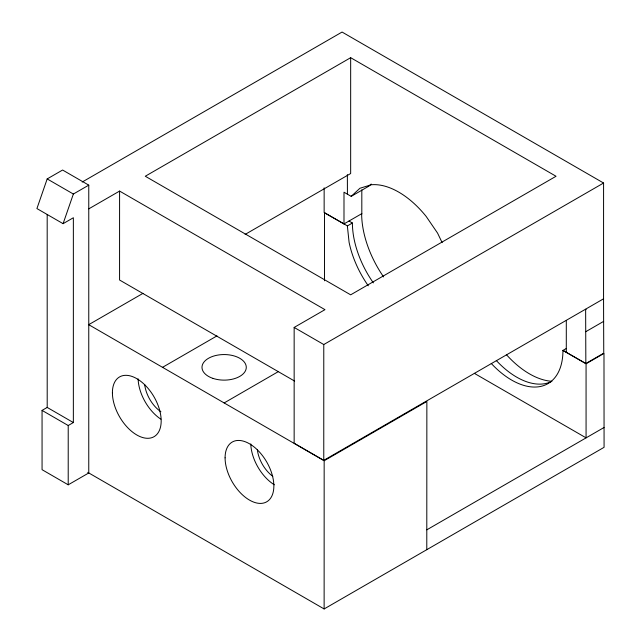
<?xml version="1.0" encoding="UTF-8"?>
<svg xmlns="http://www.w3.org/2000/svg" width="641" height="641" viewBox="0 0 641 641"><rect width="100%" height="100%" fill="white"/><g stroke="black" fill="none" stroke-linecap="round" stroke-linejoin="round"><path stroke-width="0.96" d="M73.354 422.555L73.362 217.748L63.09 223.677L36.922 208.565L47.186 178.919L62.602 170.033L88.77 185.145L88.762 472.962L68.21 484.812L68.218 425.52L42.058 410.392L47.202 407.436L73.354 422.555L68.218 425.52M82.176 182.044L342.062 32.05L603.582 183.022L603.558 298.81L323.769 460.342L294.147 443.227L294.155 327.439L324.971 309.659L119.587 191.074L119.571 280.021L294.628 381.083M323.769 460.342L323.777 344.538L603.582 183.022M324.146 187.837L324.146 212.532L343.993 223.917L361.812 213.637L361.812 189.848M87.737 472.345L324.13 608.95L324.162 460.743L88.466 324.522M324.49 280.814L324.498 212.74L347.422 225.896M343.993 223.917L343.993 192.204L351.188 196.362L369.032 186.058L371.211 184.039M350.667 57.69L145.275 176.243L350.659 294.828L556.043 176.267L350.667 57.69L350.659 173.535L245.118 234.422M426.786 549.682L426.858 401.458L324.162 460.743M361.836 213.613L361.668 215.352A77.697 44.862 60 0 0 383.582 276.896M63.09 223.677L73.362 194.031L88.77 185.145M351.188 196.362L359.913 188.27L371.283 184.76A77.665 44.83 60 0 1 426.193 216.466L437.571 233.116L442.138 242.635M373.342 282.873A72.617 41.921 60 0 1 352.406 223.004L347.366 225.936L349.089 242.282A72.617 41.921 60 0 0 368.279 285.798M88.778 208.862L119.587 191.074M88.762 324.65L143.007 293.346M162.566 367.309L216.97 335.892M224.182 402.925L278.587 371.468M603.63 321.381L603.75 353.175L585.842 363.519L585.722 331.726L603.63 321.381L603.558 298.81M491.262 363.455A72.617 41.921 60 0 0 562.95 350.411L566.323 348.456M562.95 350.411L586.066 363.759L603.982 353.423L604.078 447.322L324.13 608.95M604.054 427.491L426.81 529.827M562.942 350.371L585.842 363.519M474.34 373.342L586.074 437.851L586.066 363.759M47.186 178.919L73.362 194.031M294.155 327.439L323.777 344.538M586.074 309.507L585.642 309.258L585.722 331.726M348.992 221.033L352.406 223.004M68.21 484.812L42.066 469.685L42.058 410.392M566.307 320.62L566.291 352.318M347.366 174.616L347.422 194.183M47.186 214.623L47.202 407.436M551.372 381.579A72.617 41.921 60 0 1 496.326 360.538M551.917 381.291A77.697 44.862 60 0 1 506.366 354.609M160.899 411.754A25.416 14.671 60 0 1 144.666 384.4M160.891 419.182A34.494 19.903 60 0 1 138.111 378.831M274.356 484.804A34.494 19.903 60 0 1 250.783 443.941M272.81 476.327A25.416 14.671 60 0 1 257.337 449.525M112.407 392.725A34.494 19.903 60 0 0 148.976 438.244A34.494 19.903 60 0 0 148.976 389.464A34.494 19.903 60 0 0 112.407 392.725M225.087 457.834A34.494 19.903 60 0 0 261.656 503.361A34.494 19.903 60 0 0 261.656 454.581A34.494 19.903 60 0 0 225.087 457.834M213.06 378.414A22.147 12.788 0 0 0 246.28 367.341A22.147 12.788 0 0 0 213.06 356.268A22.147 12.788 0 0 0 213.06 378.414"/></g></svg>
